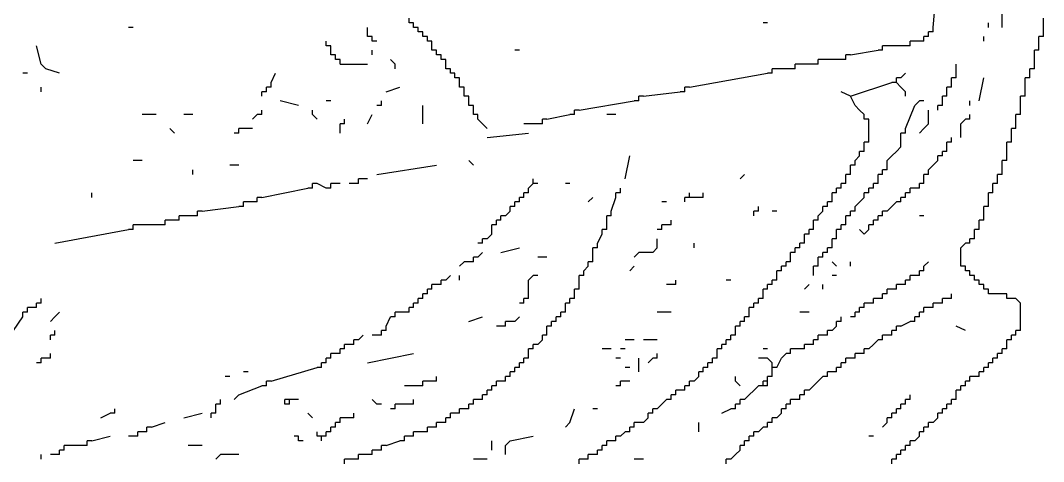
# Model space of a CAD drawing. Extents: x 0.03 to 8.61, y 0.04 to 5.34.
# Drawn here: x 7.011 to 8.568, y 1.635 to 2.306 of the extents above; entities that cross this region are included whole.
import ezdxf

# ---------------------------------------------------------------- set-up
doc = ezdxf.new("R2010")
doc.units = 0

msp = doc.modelspace()

# ---------------------------------------------------------------- linework, layer by layer
at = {"color": 7, "linetype": 'CONTINUOUS'}
for p, q in [((8.4, 2.296), (8.407, 2.373)), ((8.505, 2.296), (8.505, 2.324)), ((7.602, 2.303), (7.602, 2.31)), ((8.568, 2.303), (8.568, 2.31)), ((7.182, 2.296), (7.175, 2.296)), ((7.539, 2.289), (7.539, 2.296)), ((7.609, 2.296), (7.609, 2.303)), ((7.616, 2.296), (7.609, 2.296)), ((7.616, 2.289), (7.616, 2.296)), ((8.148, 2.303), (8.141, 2.303)), ((8.4, 2.289), (8.4, 2.296)), ((8.568, 2.289), (8.568, 2.303)), ((7.476, 2.268), (7.476, 2.275)), ((7.539, 2.282), (7.539, 2.289)), ((7.546, 2.282), (7.539, 2.282)), ((7.546, 2.275), (7.546, 2.282)), ((7.553, 2.275), (7.546, 2.275)), ((7.623, 2.289), (7.616, 2.289)), ((7.63, 2.282), (7.623, 2.282)), ((7.63, 2.275), (7.63, 2.282)), ((7.637, 2.275), (7.63, 2.275)), ((7.637, 2.268), (7.637, 2.275)), ((8.372, 2.275), (8.365, 2.275)), ((8.365, 2.268), (8.365, 2.275)), ((8.379, 2.275), (8.372, 2.275)), ((8.386, 2.275), (8.379, 2.275)), ((8.393, 2.282), (8.386, 2.282)), ((8.386, 2.275), (8.386, 2.282)), ((8.4, 2.289), (8.393, 2.289)), ((8.393, 2.282), (8.393, 2.289)), ((8.568, 2.282), (8.561, 2.282)), ((8.561, 2.275), (8.561, 2.282)), ((8.561, 2.268), (8.561, 2.275)), ((8.568, 2.282), (8.568, 2.289)), ((7.042, 2.24), (7.035, 2.268)), ((7.483, 2.268), (7.476, 2.268)), ((7.483, 2.261), (7.483, 2.268)), ((7.483, 2.254), (7.483, 2.261)), ((7.546, 2.254), (7.546, 2.261)), ((7.644, 2.261), (7.637, 2.261)), ((7.644, 2.254), (7.644, 2.261)), ((7.77, 2.261), (7.763, 2.261)), ((8.274, 2.254), (8.316, 2.261)), ((8.323, 2.261), (8.316, 2.261)), ((8.33, 2.268), (8.323, 2.268)), ((8.323, 2.261), (8.323, 2.268)), ((8.358, 2.268), (8.33, 2.268)), ((8.365, 2.268), (8.358, 2.268)), ((8.561, 2.261), (8.554, 2.261)), ((8.554, 2.254), (8.554, 2.261)), ((8.561, 2.261), (8.561, 2.268)), ((7.49, 2.254), (7.483, 2.254)), ((7.49, 2.247), (7.49, 2.254)), ((7.497, 2.247), (7.49, 2.247)), ((7.497, 2.24), (7.497, 2.247)), ((7.581, 2.24), (7.574, 2.247)), ((7.651, 2.247), (7.651, 2.254)), ((7.658, 2.247), (7.651, 2.247)), ((8.232, 2.247), (8.225, 2.247)), ((8.225, 2.24), (8.225, 2.247)), ((8.26, 2.247), (8.232, 2.247)), ((8.267, 2.247), (8.26, 2.247)), ((8.274, 2.254), (8.267, 2.254)), ((8.267, 2.247), (8.267, 2.254)), ((8.554, 2.24), (8.554, 2.254)), ((7.049, 2.233), (7.042, 2.24)), ((7.07, 2.226), (7.049, 2.233)), ((7.497, 2.24), (7.539, 2.24)), ((7.581, 2.233), (7.581, 2.24)), ((7.665, 2.233), (7.658, 2.233)), ((7.665, 2.226), (7.665, 2.233)), ((8.162, 2.233), (8.155, 2.233)), ((8.155, 2.226), (8.155, 2.233)), ((8.183, 2.233), (8.162, 2.233)), ((8.19, 2.233), (8.183, 2.233)), ((8.197, 2.24), (8.19, 2.24)), ((8.19, 2.233), (8.19, 2.24)), ((8.218, 2.24), (8.197, 2.24)), ((8.225, 2.24), (8.218, 2.24)), ((8.435, 2.226), (8.435, 2.24)), ((8.554, 2.233), (8.547, 2.233)), ((8.547, 2.226), (8.547, 2.233)), ((8.554, 2.233), (8.554, 2.24)), ((7.021, 2.226), (7.014, 2.226)), ((7.392, 2.212), (7.399, 2.226)), ((7.392, 2.205), (7.392, 2.212)), ((7.672, 2.226), (7.665, 2.226)), ((7.679, 2.219), (7.672, 2.219)), ((7.679, 2.212), (7.679, 2.219)), ((7.679, 2.205), (7.679, 2.212)), ((8.029, 2.205), (8.148, 2.226)), ((8.155, 2.226), (8.148, 2.226)), ((8.274, 2.191), (8.337, 2.212)), ((8.344, 2.212), (8.337, 2.212)), ((8.351, 2.219), (8.344, 2.219)), ((8.344, 2.212), (8.344, 2.219)), ((8.351, 2.205), (8.344, 2.212)), ((8.351, 2.219), (8.358, 2.226)), ((8.435, 2.219), (8.428, 2.219)), ((8.428, 2.212), (8.428, 2.219)), ((8.428, 2.205), (8.428, 2.212)), ((8.435, 2.219), (8.435, 2.226)), ((8.47, 2.184), (8.477, 2.219)), ((8.547, 2.219), (8.54, 2.219)), ((8.54, 2.212), (8.54, 2.219)), ((8.54, 2.198), (8.54, 2.212)), ((8.547, 2.219), (8.547, 2.226)), ((7.042, 2.198), (7.042, 2.205)), ((7.385, 2.198), (7.378, 2.198)), ((7.392, 2.205), (7.385, 2.205)), ((7.385, 2.198), (7.385, 2.205)), ((7.567, 2.198), (7.588, 2.205)), ((7.686, 2.205), (7.679, 2.205)), ((7.686, 2.198), (7.686, 2.205)), ((7.686, 2.191), (7.686, 2.198)), ((7.959, 2.191), (8.015, 2.198)), ((8.022, 2.198), (8.015, 2.198)), ((8.029, 2.205), (8.022, 2.205)), ((8.022, 2.198), (8.022, 2.205)), ((8.274, 2.191), (8.26, 2.198)), ((8.428, 2.205), (8.421, 2.205)), ((8.421, 2.198), (8.421, 2.205)), ((8.421, 2.191), (8.421, 2.198)), ((8.54, 2.191), (8.54, 2.198)), ((7.483, 2.184), (7.476, 2.184)), ((7.56, 2.177), (7.56, 2.184)), ((7.693, 2.191), (7.686, 2.191)), ((7.693, 2.184), (7.693, 2.191)), ((7.693, 2.177), (7.693, 2.184)), ((7.861, 2.17), (7.945, 2.184)), ((7.952, 2.184), (7.945, 2.184)), ((7.959, 2.191), (7.952, 2.191)), ((7.952, 2.184), (7.952, 2.191)), ((8.281, 2.177), (8.274, 2.191)), ((8.421, 2.191), (8.414, 2.191)), ((8.414, 2.184), (8.414, 2.191)), ((8.414, 2.177), (8.414, 2.184)), ((8.456, 2.177), (8.456, 2.184)), ((8.54, 2.191), (8.533, 2.191)), ((8.533, 2.184), (8.533, 2.191)), ((8.533, 2.17), (8.533, 2.184)), ((7.378, 2.163), (7.378, 2.17)), ((7.56, 2.177), (7.553, 2.177)), ((7.623, 2.149), (7.623, 2.177)), ((7.7, 2.177), (7.693, 2.177)), ((7.7, 2.17), (7.7, 2.177)), ((7.7, 2.163), (7.7, 2.17)), ((7.861, 2.17), (7.854, 2.17)), ((7.854, 2.163), (7.854, 2.17)), ((8.288, 2.17), (8.281, 2.177)), ((8.295, 2.163), (8.288, 2.17)), ((8.393, 2.149), (8.393, 2.17)), ((8.414, 2.177), (8.407, 2.177)), ((8.407, 2.17), (8.407, 2.177)), ((8.533, 2.163), (8.533, 2.17)), ((7.217, 2.163), (7.196, 2.163)), ((7.273, 2.163), (7.259, 2.163)), ((7.364, 2.156), (7.371, 2.163)), ((7.378, 2.163), (7.371, 2.163)), ((7.504, 2.149), (7.504, 2.156)), ((7.707, 2.163), (7.7, 2.163)), ((7.707, 2.156), (7.707, 2.163)), ((7.714, 2.149), (7.707, 2.156)), ((7.812, 2.156), (7.805, 2.156)), ((7.805, 2.149), (7.805, 2.156)), ((7.812, 2.156), (7.847, 2.163)), ((7.854, 2.163), (7.847, 2.163)), ((8.295, 2.156), (8.295, 2.163)), ((8.302, 2.156), (8.295, 2.156)), ((8.442, 2.149), (8.449, 2.156)), ((8.456, 2.156), (8.449, 2.156)), ((8.456, 2.156), (8.456, 2.163)), ((8.533, 2.163), (8.526, 2.163)), ((8.526, 2.156), (8.526, 2.163)), ((8.526, 2.149), (8.526, 2.156)), ((7.343, 2.135), (7.336, 2.135)), ((7.35, 2.142), (7.343, 2.142)), ((7.343, 2.135), (7.343, 2.142)), ((7.504, 2.149), (7.497, 2.149)), ((7.497, 2.142), (7.497, 2.149)), ((7.497, 2.135), (7.497, 2.142)), ((7.798, 2.149), (7.777, 2.149)), ((7.805, 2.149), (7.798, 2.149)), ((8.302, 2.128), (8.302, 2.149)), ((8.379, 2.135), (8.386, 2.142)), ((8.386, 2.142), (8.393, 2.149)), ((8.442, 2.128), (8.442, 2.149)), ((8.526, 2.142), (8.526, 2.149)), ((8.302, 2.121), (8.295, 2.121)), ((8.295, 2.114), (8.295, 2.121)), ((8.428, 2.121), (8.421, 2.121)), ((8.421, 2.114), (8.421, 2.121)), ((8.428, 2.121), (8.428, 2.128)), ((8.295, 2.107), (8.288, 2.107)), ((8.288, 2.1), (8.288, 2.107)), ((8.295, 2.107), (8.295, 2.114)), ((8.421, 2.107), (8.414, 2.107)), ((8.414, 2.1), (8.414, 2.107)), ((8.421, 2.107), (8.421, 2.114)), ((7.7, 2.086), (7.693, 2.093)), ((7.931, 2.065), (7.938, 2.1)), ((8.281, 2.093), (8.288, 2.1)), ((8.4, 2.086), (8.407, 2.093)), ((8.414, 2.1), (8.407, 2.1)), ((8.407, 2.093), (8.407, 2.1)), ((7.553, 2.072), (7.644, 2.086)), ((8.106, 2.065), (8.113, 2.072)), ((8.274, 2.072), (8.267, 2.072)), ((8.267, 2.065), (8.267, 2.072)), ((8.274, 2.072), (8.274, 2.079)), ((8.33, 2.079), (8.33, 2.086)), ((8.393, 2.072), (8.386, 2.072)), ((8.386, 2.065), (8.386, 2.072)), ((8.393, 2.079), (8.4, 2.086)), ((8.393, 2.072), (8.393, 2.079)), ((7.476, 2.051), (7.462, 2.058)), ((7.49, 2.058), (7.483, 2.058)), ((7.483, 2.051), (7.483, 2.058)), ((7.497, 2.058), (7.49, 2.058)), ((7.518, 2.058), (7.511, 2.058)), ((7.525, 2.058), (7.518, 2.058)), ((7.532, 2.065), (7.525, 2.065)), ((7.525, 2.058), (7.525, 2.065)), ((7.539, 2.065), (7.532, 2.065)), ((7.784, 2.051), (7.791, 2.058)), ((7.791, 2.058), (7.791, 2.065)), ((7.798, 2.058), (7.791, 2.058)), ((8.267, 2.058), (8.26, 2.058)), ((8.26, 2.051), (8.26, 2.058)), ((8.267, 2.058), (8.267, 2.065)), ((8.316, 2.058), (8.309, 2.058)), ((8.309, 2.051), (8.309, 2.058)), ((8.316, 2.058), (8.316, 2.065)), ((8.386, 2.058), (8.379, 2.058)), ((8.379, 2.051), (8.379, 2.058)), ((8.386, 2.058), (8.386, 2.065)), ((7.378, 2.037), (7.448, 2.051)), ((7.483, 2.051), (7.476, 2.051)), ((7.784, 2.044), (7.777, 2.044)), ((7.777, 2.037), (7.777, 2.044)), ((7.784, 2.044), (7.784, 2.051)), ((8.029, 2.037), (8.029, 2.044)), ((8.05, 2.037), (8.05, 2.044)), ((8.253, 2.044), (8.246, 2.044)), ((8.246, 2.037), (8.246, 2.044)), ((8.26, 2.051), (8.253, 2.051)), ((8.253, 2.044), (8.253, 2.051)), ((8.365, 2.044), (8.358, 2.044)), ((8.358, 2.037), (8.358, 2.044)), ((8.372, 2.051), (8.365, 2.051)), ((8.365, 2.044), (8.365, 2.051)), ((8.379, 2.051), (8.372, 2.051)), ((7.357, 2.03), (7.35, 2.03)), ((7.35, 2.023), (7.35, 2.03)), ((7.364, 2.03), (7.357, 2.03)), ((7.371, 2.03), (7.364, 2.03)), ((7.378, 2.037), (7.371, 2.037)), ((7.371, 2.03), (7.371, 2.037)), ((7.77, 2.03), (7.763, 2.03)), ((7.763, 2.023), (7.763, 2.03)), ((7.777, 2.037), (7.77, 2.037)), ((7.77, 2.03), (7.77, 2.037)), ((7.875, 2.03), (7.882, 2.037)), ((7.994, 2.03), (7.987, 2.03)), ((8.029, 2.037), (8.022, 2.037)), ((8.022, 2.03), (8.022, 2.037)), ((8.036, 2.037), (8.029, 2.037)), ((8.043, 2.037), (8.036, 2.037)), ((8.05, 2.037), (8.043, 2.037)), ((8.246, 2.03), (8.239, 2.03)), ((8.239, 2.023), (8.239, 2.03)), ((8.246, 2.03), (8.246, 2.037)), ((8.337, 2.023), (8.344, 2.03)), ((8.351, 2.03), (8.344, 2.03)), ((8.358, 2.037), (8.351, 2.037)), ((8.351, 2.03), (8.351, 2.037)), ((7.287, 2.016), (7.28, 2.016)), ((7.28, 2.009), (7.28, 2.016)), ((7.287, 2.016), (7.343, 2.023)), ((7.35, 2.023), (7.343, 2.023)), ((7.749, 2.009), (7.756, 2.016)), ((7.763, 2.023), (7.756, 2.023)), ((7.756, 2.016), (7.756, 2.023)), ((8.134, 2.016), (8.127, 2.016)), ((8.127, 2.009), (8.127, 2.016)), ((8.134, 2.016), (8.134, 2.023)), ((8.162, 2.016), (8.155, 2.016)), ((8.225, 2.009), (8.232, 2.016)), ((8.239, 2.023), (8.232, 2.023)), ((8.232, 2.016), (8.232, 2.023)), ((8.33, 2.016), (8.323, 2.016)), ((8.323, 2.009), (8.323, 2.016)), ((8.33, 2.016), (8.337, 2.023)), ((7.189, 1.995), (7.182, 1.995)), ((7.182, 1.988), (7.182, 1.995)), ((7.224, 1.995), (7.189, 1.995)), ((7.231, 1.995), (7.224, 1.995)), ((7.238, 2.002), (7.231, 2.002)), ((7.231, 1.995), (7.231, 2.002)), ((7.245, 2.002), (7.238, 2.002)), ((7.252, 2.002), (7.245, 2.002)), ((7.259, 2.009), (7.252, 2.009)), ((7.252, 2.002), (7.252, 2.009)), ((7.28, 2.009), (7.273, 2.009)), ((7.735, 1.995), (7.728, 1.995)), ((7.728, 1.988), (7.728, 1.995)), ((7.742, 2.002), (7.735, 2.002)), ((7.735, 1.995), (7.735, 2.002)), ((7.749, 2.009), (7.742, 2.009)), ((7.742, 2.002), (7.742, 2.009)), ((7.994, 1.995), (7.987, 1.995)), ((7.987, 1.988), (7.987, 1.995)), ((8.001, 1.995), (7.994, 1.995)), ((8.001, 1.995), (8.001, 2.002)), ((8.225, 2.002), (8.218, 2.002)), ((8.218, 1.995), (8.218, 2.002)), ((8.218, 1.988), (8.218, 1.995)), ((8.225, 2.002), (8.225, 2.009)), ((8.267, 1.995), (8.26, 1.995)), ((8.267, 1.995), (8.267, 2.002)), ((8.309, 1.995), (8.302, 1.995)), ((8.302, 1.988), (8.302, 1.995)), ((8.309, 1.995), (8.309, 2.002)), ((8.323, 2.009), (8.316, 2.009)), ((8.316, 2.002), (8.316, 2.009)), ((8.386, 2.009), (8.379, 2.009)), ((7.063, 1.967), (7.175, 1.988)), ((7.182, 1.988), (7.175, 1.988)), ((7.721, 1.974), (7.728, 1.981)), ((7.728, 1.981), (7.728, 1.988)), ((7.987, 1.988), (7.98, 1.988)), ((8.218, 1.988), (8.211, 1.988)), ((8.211, 1.981), (8.211, 1.988)), ((8.295, 1.981), (8.288, 1.988)), ((8.295, 1.981), (8.302, 1.988)), ((7.714, 1.967), (7.707, 1.967)), ((7.721, 1.974), (7.714, 1.974)), ((7.714, 1.967), (7.714, 1.974)), ((7.98, 1.96), (7.98, 1.974)), ((8.036, 1.96), (8.036, 1.967)), ((8.246, 1.96), (8.246, 1.967)), ((7.707, 1.946), (7.714, 1.953)), ((7.945, 1.946), (7.952, 1.953)), ((7.973, 1.953), (7.952, 1.953)), ((7.973, 1.953), (7.98, 1.96)), ((8.246, 1.96), (8.239, 1.96)), ((8.239, 1.953), (8.239, 1.96)), ((7.679, 1.932), (7.686, 1.939)), ((7.693, 1.939), (7.686, 1.939)), ((7.707, 1.946), (7.7, 1.946)), ((7.7, 1.939), (7.7, 1.946)), ((7.938, 1.925), (7.945, 1.932)), ((8.225, 1.932), (8.225, 1.939)), ((8.253, 1.932), (8.246, 1.939)), ((8.274, 1.932), (8.274, 1.939)), ((8.386, 1.932), (8.393, 1.939)), ((8.386, 1.925), (8.386, 1.932)), ((8.449, 1.932), (8.442, 1.932)), ((8.449, 1.925), (8.449, 1.932)), ((7.658, 1.911), (7.665, 1.918)), ((7.784, 1.911), (7.791, 1.918)), ((7.798, 1.918), (7.791, 1.918)), ((8.162, 1.911), (8.162, 1.918)), ((8.218, 1.918), (8.218, 1.925)), ((8.253, 1.918), (8.246, 1.918)), ((8.372, 1.918), (8.365, 1.918)), ((8.365, 1.911), (8.365, 1.918)), ((8.379, 1.918), (8.372, 1.918)), ((8.386, 1.925), (8.379, 1.925)), ((8.379, 1.918), (8.379, 1.925)), ((8.456, 1.925), (8.449, 1.925)), ((8.456, 1.918), (8.456, 1.925)), ((8.463, 1.918), (8.456, 1.918)), ((8.463, 1.911), (8.463, 1.918)), ((7.644, 1.904), (7.637, 1.904)), ((7.637, 1.897), (7.637, 1.904)), ((7.651, 1.904), (7.644, 1.904)), ((7.658, 1.911), (7.651, 1.911)), ((7.651, 1.904), (7.651, 1.911)), ((7.861, 1.897), (7.861, 1.904)), ((8.001, 1.904), (7.994, 1.904)), ((8.008, 1.904), (8.001, 1.904)), ((8.008, 1.904), (8.008, 1.911)), ((8.092, 1.911), (8.085, 1.911)), ((8.155, 1.904), (8.148, 1.904)), ((8.148, 1.897), (8.148, 1.904)), ((8.204, 1.897), (8.211, 1.904)), ((8.232, 1.897), (8.232, 1.904)), ((8.351, 1.904), (8.344, 1.904)), ((8.344, 1.897), (8.344, 1.904)), ((8.358, 1.904), (8.351, 1.904)), ((8.365, 1.911), (8.358, 1.911)), ((8.358, 1.904), (8.358, 1.911)), ((8.47, 1.911), (8.463, 1.911)), ((8.47, 1.904), (8.47, 1.911)), ((8.477, 1.904), (8.47, 1.904)), ((8.477, 1.897), (8.477, 1.904)), ((7.63, 1.89), (7.623, 1.89)), ((7.623, 1.883), (7.623, 1.89)), ((7.637, 1.897), (7.63, 1.897)), ((7.63, 1.89), (7.63, 1.897)), ((7.854, 1.883), (7.854, 1.89)), ((8.141, 1.883), (8.141, 1.89)), ((8.33, 1.89), (8.323, 1.89)), ((8.323, 1.883), (8.323, 1.89)), ((8.337, 1.897), (8.33, 1.897)), ((8.33, 1.89), (8.33, 1.897)), ((8.344, 1.897), (8.337, 1.897)), ((8.484, 1.897), (8.477, 1.897)), ((8.484, 1.89), (8.484, 1.897)), ((8.491, 1.89), (8.484, 1.89)), ((8.505, 1.89), (8.491, 1.89)), ((8.512, 1.89), (8.505, 1.89)), ((8.512, 1.883), (8.512, 1.89)), ((7.028, 1.869), (7.021, 1.869)), ((7.021, 1.862), (7.021, 1.869)), ((7.035, 1.869), (7.028, 1.869)), ((7.042, 1.876), (7.035, 1.876)), ((7.035, 1.869), (7.035, 1.876)), ((7.042, 1.876), (7.042, 1.883)), ((7.609, 1.869), (7.602, 1.869)), ((7.602, 1.862), (7.602, 1.869)), ((7.616, 1.876), (7.609, 1.876)), ((7.609, 1.869), (7.609, 1.876)), ((7.623, 1.883), (7.616, 1.883)), ((7.616, 1.876), (7.616, 1.883)), ((7.777, 1.876), (7.77, 1.876)), ((7.777, 1.876), (7.777, 1.883)), ((7.84, 1.862), (7.84, 1.869)), ((8.127, 1.869), (8.12, 1.869)), ((8.12, 1.862), (8.12, 1.869)), ((8.134, 1.876), (8.127, 1.876)), ((8.127, 1.869), (8.127, 1.876)), ((8.141, 1.883), (8.134, 1.883)), ((8.295, 1.869), (8.288, 1.869)), ((8.288, 1.862), (8.288, 1.869)), ((8.302, 1.876), (8.295, 1.876)), ((8.295, 1.869), (8.295, 1.876)), ((8.316, 1.883), (8.309, 1.883)), ((8.309, 1.876), (8.309, 1.883)), ((8.323, 1.883), (8.316, 1.883)), ((8.519, 1.883), (8.512, 1.883)), ((8.526, 1.883), (8.519, 1.883)), ((8.533, 1.876), (8.526, 1.883)), ((7, 1.834), (7.014, 1.855)), ((7.021, 1.862), (7.014, 1.862)), ((7.014, 1.855), (7.014, 1.862)), ((7.056, 1.848), (7.063, 1.855)), ((7.567, 1.841), (7.574, 1.855)), ((7.581, 1.855), (7.574, 1.855)), ((7.588, 1.862), (7.581, 1.862)), ((7.581, 1.855), (7.581, 1.862)), ((7.595, 1.862), (7.588, 1.862)), ((7.602, 1.862), (7.595, 1.862)), ((7.763, 1.848), (7.77, 1.855)), ((8.001, 1.862), (7.98, 1.862)), ((8.12, 1.855), (8.113, 1.855)), ((8.113, 1.848), (8.113, 1.855)), ((8.12, 1.855), (8.12, 1.862)), ((8.211, 1.862), (8.197, 1.862)), ((7.567, 1.834), (7.567, 1.841)), ((7.742, 1.841), (7.735, 1.841)), ((7.749, 1.841), (7.742, 1.841)), ((7.756, 1.848), (7.749, 1.848)), ((7.749, 1.841), (7.749, 1.848)), ((7.763, 1.848), (7.756, 1.848)), ((8.106, 1.841), (8.099, 1.841)), ((8.099, 1.834), (8.099, 1.841)), ((8.113, 1.848), (8.106, 1.848)), ((8.106, 1.841), (8.106, 1.848)), ((8.449, 1.834), (8.435, 1.841)), ((7.525, 1.82), (7.532, 1.827)), ((7.553, 1.827), (7.546, 1.827)), ((7.56, 1.827), (7.553, 1.827)), ((7.567, 1.834), (7.56, 1.834)), ((7.56, 1.827), (7.56, 1.834)), ((7.812, 1.827), (7.805, 1.827)), ((7.812, 1.827), (7.812, 1.834)), ((8.099, 1.827), (8.092, 1.827)), ((8.099, 1.827), (8.099, 1.834)), ((7.511, 1.813), (7.504, 1.813)), ((7.504, 1.806), (7.504, 1.813)), ((7.518, 1.813), (7.511, 1.813)), ((7.525, 1.82), (7.518, 1.82)), ((7.518, 1.813), (7.518, 1.82)), ((7.945, 1.82), (7.931, 1.82)), ((7.98, 1.82), (7.959, 1.82)), ((8.085, 1.813), (8.078, 1.813)), ((8.078, 1.806), (8.078, 1.813)), ((7.049, 1.792), (7.042, 1.792)), ((7.042, 1.785), (7.042, 1.792)), ((7.056, 1.792), (7.049, 1.792)), ((7.056, 1.792), (7.056, 1.799)), ((7.483, 1.792), (7.476, 1.792)), ((7.476, 1.785), (7.476, 1.792)), ((7.49, 1.799), (7.483, 1.799)), ((7.483, 1.792), (7.483, 1.799)), ((7.497, 1.799), (7.49, 1.799)), ((7.504, 1.806), (7.497, 1.806)), ((7.497, 1.799), (7.497, 1.806)), ((7.784, 1.792), (7.777, 1.792)), ((7.777, 1.785), (7.777, 1.792)), ((7.784, 1.792), (7.784, 1.799)), ((7.931, 1.806), (7.924, 1.806)), ((7.952, 1.771), (7.952, 1.792)), ((7.966, 1.785), (7.973, 1.792)), ((7.98, 1.792), (7.98, 1.799)), ((8.071, 1.792), (8.064, 1.792)), ((8.064, 1.785), (8.064, 1.792)), ((8.078, 1.806), (8.071, 1.806)), ((8.071, 1.799), (8.071, 1.806)), ((8.071, 1.792), (8.071, 1.799)), ((7.042, 1.785), (7.035, 1.785)), ((7.392, 1.757), (7.462, 1.778)), ((7.469, 1.778), (7.462, 1.778)), ((7.476, 1.785), (7.469, 1.785)), ((7.469, 1.778), (7.469, 1.785)), ((7.77, 1.778), (7.763, 1.778)), ((7.763, 1.771), (7.763, 1.778)), ((7.777, 1.785), (7.77, 1.785)), ((7.77, 1.778), (7.77, 1.785)), ((7.938, 1.778), (7.931, 1.778)), ((8.057, 1.778), (8.05, 1.778)), ((8.05, 1.771), (8.05, 1.778)), ((8.064, 1.785), (8.057, 1.785)), ((8.057, 1.778), (8.057, 1.785)), ((7.329, 1.764), (7.322, 1.764)), ((7.357, 1.771), (7.35, 1.771)), ((7.644, 1.757), (7.644, 1.764)), ((7.756, 1.764), (7.749, 1.764)), ((7.749, 1.757), (7.749, 1.764)), ((7.763, 1.771), (7.756, 1.771)), ((7.756, 1.764), (7.756, 1.771)), ((8.036, 1.757), (8.043, 1.764)), ((8.05, 1.771), (8.043, 1.771)), ((8.043, 1.764), (8.043, 1.771)), ((7.343, 1.736), (7.378, 1.75)), ((7.385, 1.75), (7.378, 1.75)), ((7.392, 1.757), (7.385, 1.757)), ((7.385, 1.75), (7.385, 1.757)), ((7.616, 1.75), (7.595, 1.75)), ((7.623, 1.75), (7.616, 1.75)), ((7.63, 1.757), (7.623, 1.757)), ((7.623, 1.75), (7.623, 1.757)), ((7.637, 1.757), (7.63, 1.757)), ((7.644, 1.757), (7.637, 1.757)), ((7.749, 1.757), (7.742, 1.757)), ((7.924, 1.75), (7.917, 1.75)), ((7.931, 1.757), (7.924, 1.757)), ((7.924, 1.75), (7.924, 1.757)), ((7.938, 1.757), (7.931, 1.757)), ((8.029, 1.75), (8.022, 1.75)), ((8.022, 1.743), (8.022, 1.75)), ((8.036, 1.757), (8.029, 1.757)), ((8.029, 1.75), (8.029, 1.757)), ((7.315, 1.722), (7.315, 1.729)), ((7.336, 1.729), (7.343, 1.736)), ((7.714, 1.729), (7.707, 1.729)), ((7.714, 1.729), (7.714, 1.736)), ((8.022, 1.743), (8.015, 1.743)), ((8.365, 1.729), (8.358, 1.729)), ((8.365, 1.729), (8.365, 1.736)), ((7.154, 1.708), (7.154, 1.715)), ((7.315, 1.722), (7.308, 1.722)), ((7.308, 1.715), (7.308, 1.722)), ((7.308, 1.708), (7.308, 1.715)), ((7.581, 1.715), (7.574, 1.715)), ((7.588, 1.722), (7.581, 1.722)), ((7.581, 1.715), (7.581, 1.722)), ((7.693, 1.715), (7.686, 1.715)), ((7.7, 1.722), (7.693, 1.722)), ((7.693, 1.715), (7.693, 1.722)), ((7.847, 1.694), (7.854, 1.715)), ((7.889, 1.715), (7.882, 1.715)), ((7.98, 1.715), (7.987, 1.722)), ((7.133, 1.701), (7.147, 1.708)), ((7.154, 1.708), (7.147, 1.708)), ((7.259, 1.701), (7.287, 1.708)), ((7.308, 1.708), (7.301, 1.708)), ((7.301, 1.701), (7.301, 1.708)), ((7.959, 1.694), (7.966, 1.701)), ((7.966, 1.701), (7.966, 1.708)), ((8.4, 1.694), (8.407, 1.701)), ((7.21, 1.687), (7.203, 1.687)), ((7.203, 1.68), (7.203, 1.687)), ((7.21, 1.687), (7.231, 1.694)), ((7.84, 1.687), (7.847, 1.694)), ((7.959, 1.694), (7.952, 1.694)), ((8.393, 1.687), (8.386, 1.687)), ((8.386, 1.68), (8.386, 1.687)), ((8.393, 1.687), (8.393, 1.694)), ((7.119, 1.666), (7.147, 1.673)), ((7.182, 1.673), (7.175, 1.673)), ((7.189, 1.673), (7.182, 1.673)), ((7.196, 1.68), (7.189, 1.68)), ((7.189, 1.673), (7.189, 1.68)), ((7.203, 1.68), (7.196, 1.68)), ((7.476, 1.673), (7.469, 1.673)), ((7.469, 1.666), (7.469, 1.673)), ((7.756, 1.666), (7.791, 1.673)), ((8.372, 1.666), (8.379, 1.673)), ((8.386, 1.68), (8.379, 1.68)), ((8.379, 1.673), (8.379, 1.68)), ((7.077, 1.652), (7.07, 1.652)), ((7.07, 1.645), (7.07, 1.652)), ((7.084, 1.659), (7.077, 1.659)), ((7.077, 1.652), (7.077, 1.659)), ((7.105, 1.659), (7.084, 1.659)), ((7.112, 1.659), (7.105, 1.659)), ((7.119, 1.666), (7.112, 1.666)), ((7.112, 1.659), (7.112, 1.666)), ((7.287, 1.659), (7.266, 1.659)), ((7.595, 1.666), (7.588, 1.666)), ((7.728, 1.652), (7.728, 1.666)), ((7.749, 1.659), (7.756, 1.666)), ((7.749, 1.645), (7.749, 1.659)), ((7.91, 1.666), (7.903, 1.666)), ((8.365, 1.659), (8.358, 1.659)), ((8.358, 1.652), (8.358, 1.659)), ((8.372, 1.666), (8.365, 1.666)), ((8.365, 1.659), (8.365, 1.666)), ((7.042, 1.638), (7.042, 1.645)), ((7.063, 1.645), (7.056, 1.645)), ((7.07, 1.645), (7.063, 1.645)), ((7.308, 1.638), (7.315, 1.645)), ((7.343, 1.645), (7.315, 1.645)), ((7.532, 1.645), (7.525, 1.645)), ((7.959, 1.638), (7.945, 1.638))]:
    msp.add_line(p, q, dxfattribs=at)
at = {"color": 1, "linetype": 'CONTINUOUS'}
for p, q in [((7.609, 2.303), (7.602, 2.303)), ((7.637, 2.261), (7.637, 2.268)), ((7.651, 2.254), (7.644, 2.254)), ((7.658, 2.233), (7.658, 2.24)), ((7.378, 2.191), (7.378, 2.198)), ((7.539, 2.149), (7.546, 2.163)), ((7.273, 2.072), (7.273, 2.079)), ((7.343, 2.086), (7.329, 2.086))]:
    msp.add_line(p, q, dxfattribs=at)
at = {"color": 5, "linetype": 'CONTINUOUS'}
for p, q in [((8.484, 2.296), (8.484, 2.303)), ((7.623, 2.282), (7.623, 2.289)), ((8.477, 2.275), (8.477, 2.282)), ((7.658, 2.24), (7.658, 2.247)), ((7.672, 2.219), (7.672, 2.226)), ((7.721, 2.142), (7.714, 2.149)), ((8.281, 2.086), (8.281, 2.093)), ((8.281, 2.086), (8.274, 2.086)), ((8.274, 2.079), (8.274, 2.086)), ((7.462, 2.058), (7.455, 2.058)), ((7.455, 2.051), (7.455, 2.058)), ((7.455, 2.051), (7.448, 2.051)), ((7.273, 2.009), (7.259, 2.009)), ((8.211, 1.981), (8.204, 1.981)), ((8.204, 1.974), (8.204, 1.981)), ((8.204, 1.967), (8.197, 1.967)), ((8.197, 1.96), (8.197, 1.967)), ((8.204, 1.967), (8.204, 1.974)), ((8.19, 1.953), (8.183, 1.953)), ((8.183, 1.946), (8.183, 1.953)), ((8.197, 1.96), (8.19, 1.96)), ((8.19, 1.953), (8.19, 1.96)), ((8.176, 1.932), (8.169, 1.932)), ((8.169, 1.925), (8.169, 1.932)), ((8.183, 1.939), (8.176, 1.939)), ((8.176, 1.932), (8.176, 1.939)), ((8.183, 1.939), (8.183, 1.946)), ((8.169, 1.925), (8.162, 1.925)), ((8.162, 1.918), (8.162, 1.925)), ((8.162, 1.911), (8.155, 1.911)), ((8.155, 1.904), (8.155, 1.911)), ((8.148, 1.897), (8.141, 1.897)), ((8.141, 1.89), (8.141, 1.897)), ((8.134, 1.876), (8.134, 1.883)), ((7.91, 1.806), (7.896, 1.806)), ((7.924, 1.792), (7.917, 1.792)), ((7.98, 1.792), (7.973, 1.792)), ((7.721, 1.638), (7.7, 1.638))]:
    msp.add_line(p, q, dxfattribs=at)
at = {"color": 12, "linetype": 'CONTINUOUS'}
for p, q in [((8.358, 2.198), (8.351, 2.205)), ((8.358, 2.191), (8.358, 2.198)), ((7.434, 2.177), (7.406, 2.184)), ((8.372, 2.177), (8.379, 2.184)), ((7.455, 2.163), (7.455, 2.17)), ((8.358, 2.142), (8.372, 2.177)), ((7.462, 2.156), (7.455, 2.163)), ((7.917, 2.163), (7.903, 2.163)), ((7.245, 2.135), (7.238, 2.142)), ((7.364, 2.142), (7.35, 2.142)), ((7.721, 2.128), (7.784, 2.135)), ((8.358, 2.135), (8.351, 2.135)), ((8.351, 2.128), (8.351, 2.135)), ((8.358, 2.135), (8.358, 2.142)), ((8.526, 2.142), (8.519, 2.142)), ((8.519, 2.135), (8.519, 2.142)), ((8.519, 2.128), (8.519, 2.135)), ((8.519, 2.121), (8.512, 2.121)), ((8.512, 2.114), (8.512, 2.121)), ((8.519, 2.121), (8.519, 2.128)), ((8.512, 2.1), (8.512, 2.114)), ((7.196, 2.093), (7.182, 2.093)), ((8.33, 2.093), (8.337, 2.1)), ((8.33, 2.086), (8.33, 2.093)), ((8.512, 2.093), (8.505, 2.093)), ((8.505, 2.086), (8.505, 2.093)), ((8.512, 2.093), (8.512, 2.1)), ((8.323, 2.072), (8.316, 2.072)), ((8.316, 2.065), (8.316, 2.072)), ((8.33, 2.079), (8.323, 2.079)), ((8.323, 2.072), (8.323, 2.079)), ((8.505, 2.072), (8.498, 2.072)), ((8.498, 2.065), (8.498, 2.072)), ((8.505, 2.079), (8.505, 2.086)), ((8.505, 2.072), (8.505, 2.079)), ((8.498, 2.058), (8.491, 2.058)), ((8.491, 2.051), (8.491, 2.058)), ((8.498, 2.058), (8.498, 2.065)), ((7.119, 2.037), (7.119, 2.044)), ((8.302, 2.044), (8.295, 2.044)), ((8.295, 2.037), (8.295, 2.044)), ((8.309, 2.051), (8.302, 2.051)), ((8.302, 2.044), (8.302, 2.051)), ((8.491, 2.044), (8.484, 2.044)), ((8.484, 2.037), (8.484, 2.044)), ((8.491, 2.044), (8.491, 2.051)), ((8.281, 2.023), (8.295, 2.037)), ((8.484, 2.03), (8.484, 2.037)), ((8.484, 2.023), (8.484, 2.03)), ((8.281, 2.016), (8.274, 2.016)), ((8.274, 2.009), (8.274, 2.016)), ((8.281, 2.016), (8.281, 2.023)), ((8.484, 2.023), (8.477, 2.023)), ((8.477, 2.016), (8.477, 2.023)), ((8.477, 2.009), (8.477, 2.016)), ((8.26, 1.988), (8.26, 1.995)), ((8.274, 2.009), (8.267, 2.009)), ((8.267, 2.002), (8.267, 2.009)), ((8.477, 2.002), (8.47, 2.002)), ((8.47, 1.995), (8.47, 2.002)), ((8.47, 1.988), (8.47, 1.995)), ((8.477, 2.002), (8.477, 2.009)), ((8.26, 1.988), (8.253, 1.988)), ((8.253, 1.981), (8.253, 1.988)), ((8.253, 1.974), (8.253, 1.981)), ((8.47, 1.988), (8.463, 1.988)), ((8.463, 1.981), (8.463, 1.988)), ((8.463, 1.974), (8.463, 1.981)), ((8.253, 1.974), (8.246, 1.974)), ((8.246, 1.967), (8.246, 1.974)), ((8.442, 1.96), (8.449, 1.967)), ((8.456, 1.967), (8.449, 1.967)), ((8.463, 1.974), (8.456, 1.974)), ((8.456, 1.967), (8.456, 1.974)), ((8.239, 1.953), (8.232, 1.953)), ((8.232, 1.946), (8.232, 1.953)), ((8.442, 1.939), (8.442, 1.96)), ((8.225, 1.932), (8.218, 1.932)), ((8.218, 1.925), (8.218, 1.932)), ((8.232, 1.946), (8.225, 1.946)), ((8.225, 1.939), (8.225, 1.946)), ((8.442, 1.932), (8.442, 1.939)), ((8.428, 1.883), (8.428, 1.89)), ((8.309, 1.876), (8.302, 1.876)), ((8.393, 1.869), (8.386, 1.869)), ((8.386, 1.862), (8.386, 1.869)), ((8.4, 1.869), (8.393, 1.869)), ((8.407, 1.876), (8.4, 1.876)), ((8.4, 1.869), (8.4, 1.876)), ((8.414, 1.876), (8.407, 1.876)), ((8.421, 1.883), (8.414, 1.883)), ((8.414, 1.876), (8.414, 1.883)), ((8.428, 1.883), (8.421, 1.883)), ((8.533, 1.841), (8.533, 1.876)), ((8.26, 1.848), (8.26, 1.855)), ((8.281, 1.855), (8.274, 1.855)), ((8.288, 1.862), (8.281, 1.862)), ((8.281, 1.855), (8.281, 1.862)), ((8.379, 1.855), (8.372, 1.855)), ((8.372, 1.848), (8.372, 1.855)), ((8.386, 1.862), (8.379, 1.862)), ((8.379, 1.855), (8.379, 1.862)), ((8.246, 1.834), (8.253, 1.841)), ((8.26, 1.848), (8.253, 1.848)), ((8.253, 1.841), (8.253, 1.848)), ((8.351, 1.841), (8.344, 1.841)), ((8.344, 1.834), (8.344, 1.841)), ((8.351, 1.841), (8.365, 1.848)), ((8.372, 1.848), (8.365, 1.848)), ((8.533, 1.834), (8.533, 1.841)), ((8.232, 1.827), (8.225, 1.827)), ((8.225, 1.82), (8.225, 1.827)), ((8.239, 1.827), (8.232, 1.827)), ((8.246, 1.834), (8.239, 1.834)), ((8.239, 1.827), (8.239, 1.834)), ((8.33, 1.827), (8.323, 1.827)), ((8.323, 1.82), (8.323, 1.827)), ((8.337, 1.827), (8.33, 1.827)), ((8.344, 1.834), (8.337, 1.834)), ((8.337, 1.827), (8.337, 1.834)), ((8.526, 1.827), (8.519, 1.827)), ((8.519, 1.82), (8.519, 1.827)), ((8.533, 1.834), (8.526, 1.834)), ((8.526, 1.827), (8.526, 1.834)), ((8.211, 1.813), (8.204, 1.813)), ((8.204, 1.806), (8.204, 1.813)), ((8.218, 1.813), (8.211, 1.813)), ((8.225, 1.82), (8.218, 1.82)), ((8.218, 1.813), (8.218, 1.82)), ((8.302, 1.806), (8.309, 1.813)), ((8.309, 1.813), (8.316, 1.82)), ((8.323, 1.82), (8.316, 1.82)), ((8.519, 1.82), (8.512, 1.82)), ((8.512, 1.813), (8.512, 1.82)), ((8.512, 1.806), (8.512, 1.813)), ((8.148, 1.792), (8.134, 1.792)), ((8.148, 1.806), (8.141, 1.806)), ((8.155, 1.785), (8.148, 1.792)), ((8.162, 1.778), (8.169, 1.792)), ((8.169, 1.792), (8.176, 1.799)), ((8.183, 1.799), (8.176, 1.799)), ((8.19, 1.806), (8.183, 1.806)), ((8.183, 1.799), (8.183, 1.806)), ((8.197, 1.806), (8.19, 1.806)), ((8.204, 1.806), (8.197, 1.806)), ((8.274, 1.792), (8.267, 1.792)), ((8.267, 1.785), (8.267, 1.792)), ((8.281, 1.792), (8.274, 1.792)), ((8.288, 1.799), (8.281, 1.799)), ((8.281, 1.792), (8.281, 1.799)), ((8.295, 1.799), (8.288, 1.799)), ((8.302, 1.806), (8.295, 1.806)), ((8.295, 1.799), (8.295, 1.806)), ((8.498, 1.792), (8.491, 1.792)), ((8.491, 1.785), (8.491, 1.792)), ((8.505, 1.799), (8.498, 1.799)), ((8.498, 1.792), (8.498, 1.799)), ((8.512, 1.806), (8.505, 1.806)), ((8.505, 1.799), (8.505, 1.806)), ((8.155, 1.778), (8.155, 1.785)), ((8.162, 1.778), (8.155, 1.778)), ((8.155, 1.771), (8.155, 1.778)), ((8.26, 1.778), (8.253, 1.778)), ((8.253, 1.771), (8.253, 1.778)), ((8.267, 1.785), (8.26, 1.785)), ((8.26, 1.778), (8.26, 1.785)), ((8.484, 1.778), (8.477, 1.778)), ((8.477, 1.771), (8.477, 1.778)), ((8.491, 1.785), (8.484, 1.785)), ((8.484, 1.778), (8.484, 1.785)), ((8.099, 1.757), (8.099, 1.764)), ((8.155, 1.764), (8.148, 1.764)), ((8.148, 1.757), (8.148, 1.764)), ((8.155, 1.764), (8.155, 1.771)), ((8.218, 1.75), (8.232, 1.764)), ((8.239, 1.764), (8.232, 1.764)), ((8.246, 1.771), (8.239, 1.771)), ((8.239, 1.764), (8.239, 1.771)), ((8.253, 1.771), (8.246, 1.771)), ((8.463, 1.764), (8.456, 1.764)), ((8.456, 1.757), (8.456, 1.764)), ((8.47, 1.764), (8.463, 1.764)), ((8.477, 1.771), (8.47, 1.771)), ((8.47, 1.764), (8.47, 1.771)), ((8.106, 1.75), (8.099, 1.757)), ((8.113, 1.729), (8.134, 1.75)), ((8.141, 1.75), (8.134, 1.75)), ((8.148, 1.757), (8.141, 1.757)), ((8.141, 1.75), (8.141, 1.757)), ((8.148, 1.75), (8.141, 1.75)), ((8.148, 1.75), (8.148, 1.757)), ((8.211, 1.743), (8.218, 1.75)), ((8.449, 1.75), (8.442, 1.75)), ((8.442, 1.743), (8.442, 1.75)), ((8.456, 1.757), (8.449, 1.757)), ((8.449, 1.75), (8.449, 1.757)), ((8.113, 1.729), (8.106, 1.729)), ((8.106, 1.722), (8.106, 1.729)), ((8.19, 1.729), (8.183, 1.729)), ((8.183, 1.722), (8.183, 1.729)), ((8.197, 1.729), (8.19, 1.729)), ((8.204, 1.736), (8.197, 1.736)), ((8.197, 1.729), (8.197, 1.736)), ((8.211, 1.743), (8.204, 1.743)), ((8.204, 1.736), (8.204, 1.743)), ((8.358, 1.722), (8.358, 1.729)), ((8.435, 1.729), (8.428, 1.729)), ((8.428, 1.722), (8.428, 1.729)), ((8.442, 1.743), (8.435, 1.743)), ((8.435, 1.736), (8.435, 1.743)), ((8.435, 1.729), (8.435, 1.736)), ((8.078, 1.708), (8.092, 1.715)), ((8.099, 1.715), (8.092, 1.715)), ((8.106, 1.722), (8.099, 1.722)), ((8.099, 1.715), (8.099, 1.722)), ((8.176, 1.715), (8.169, 1.715)), ((8.169, 1.708), (8.169, 1.715)), ((8.183, 1.722), (8.176, 1.722)), ((8.176, 1.715), (8.176, 1.722)), ((8.351, 1.715), (8.344, 1.715)), ((8.344, 1.708), (8.344, 1.715)), ((8.358, 1.722), (8.351, 1.722)), ((8.351, 1.715), (8.351, 1.722)), ((8.421, 1.715), (8.414, 1.715)), ((8.414, 1.708), (8.414, 1.715)), ((8.428, 1.722), (8.421, 1.722)), ((8.421, 1.715), (8.421, 1.722)), ((8.162, 1.701), (8.155, 1.701)), ((8.155, 1.694), (8.155, 1.701)), ((8.162, 1.701), (8.169, 1.708)), ((8.337, 1.701), (8.33, 1.701)), ((8.33, 1.694), (8.33, 1.701)), ((8.344, 1.708), (8.337, 1.708)), ((8.337, 1.701), (8.337, 1.708)), ((8.414, 1.708), (8.407, 1.708)), ((8.407, 1.701), (8.407, 1.708)), ((8.043, 1.68), (8.043, 1.694)), ((8.134, 1.68), (8.141, 1.687)), ((8.148, 1.687), (8.141, 1.687)), ((8.155, 1.694), (8.148, 1.694)), ((8.148, 1.687), (8.148, 1.694)), ((8.323, 1.687), (8.33, 1.694)), ((8.4, 1.694), (8.393, 1.694)), ((8.127, 1.673), (8.12, 1.673)), ((8.12, 1.666), (8.12, 1.673)), ((8.134, 1.68), (8.127, 1.68)), ((8.127, 1.673), (8.127, 1.68)), ((8.309, 1.673), (8.302, 1.673)), ((8.099, 1.645), (8.106, 1.652)), ((8.113, 1.659), (8.106, 1.659)), ((8.106, 1.652), (8.106, 1.659)), ((8.12, 1.666), (8.113, 1.666)), ((8.113, 1.659), (8.113, 1.666)), ((8.351, 1.645), (8.351, 1.652)), ((8.092, 1.638), (8.085, 1.638)), ((8.085, 1.631), (8.085, 1.638)), ((8.092, 1.638), (8.099, 1.645)), ((8.344, 1.638), (8.337, 1.638)), ((8.337, 1.631), (8.337, 1.638)), ((8.351, 1.645), (8.344, 1.645)), ((8.344, 1.638), (8.344, 1.645))]:
    msp.add_line(p, q, dxfattribs=at)
at = {"color": 3, "linetype": 'CONTINUOUS'}
for p, q in [((8.386, 2.184), (8.379, 2.184)), ((8.302, 2.149), (8.302, 2.156)), ((8.302, 2.121), (8.302, 2.128)), ((8.351, 2.114), (8.351, 2.128)), ((8.337, 2.1), (8.344, 2.107)), ((8.344, 2.107), (8.351, 2.114)), ((7.847, 2.058), (7.84, 2.058)), ((7.924, 2.044), (7.917, 2.044)), ((7.917, 2.037), (7.917, 2.044)), ((7.924, 2.044), (7.924, 2.051)), ((7.91, 2.016), (7.917, 2.037)), ((7.91, 2.009), (7.91, 2.016)), ((7.91, 2.009), (7.903, 2.009)), ((7.903, 2.002), (7.903, 2.009)), ((7.903, 1.995), (7.903, 2.002)), ((7.903, 1.988), (7.903, 1.995)), ((8.316, 2.002), (8.309, 2.002)), ((7.889, 1.967), (7.896, 1.981)), ((7.903, 1.988), (7.896, 1.988)), ((7.896, 1.981), (7.896, 1.988)), ((7.889, 1.96), (7.889, 1.967)), ((7.742, 1.953), (7.77, 1.96)), ((7.889, 1.96), (7.882, 1.96)), ((7.882, 1.953), (7.882, 1.96)), ((7.882, 1.946), (7.882, 1.953)), ((7.7, 1.939), (7.693, 1.939)), ((7.812, 1.946), (7.798, 1.946)), ((7.868, 1.925), (7.875, 1.932)), ((7.882, 1.939), (7.875, 1.939)), ((7.875, 1.932), (7.875, 1.939)), ((7.882, 1.939), (7.882, 1.946)), ((7.679, 1.911), (7.679, 1.918)), ((7.868, 1.918), (7.861, 1.918)), ((7.861, 1.911), (7.861, 1.918)), ((7.868, 1.918), (7.868, 1.925)), ((7.784, 1.89), (7.784, 1.911)), ((7.861, 1.904), (7.861, 1.911)), ((7.784, 1.883), (7.784, 1.89)), ((7.861, 1.897), (7.854, 1.897)), ((7.854, 1.89), (7.854, 1.897)), ((7.784, 1.883), (7.777, 1.883)), ((7.847, 1.876), (7.84, 1.876)), ((7.84, 1.869), (7.84, 1.876)), ((7.854, 1.883), (7.847, 1.883)), ((7.847, 1.876), (7.847, 1.883)), ((7.063, 1.855), (7.07, 1.862)), ((7.693, 1.848), (7.714, 1.855)), ((7.833, 1.855), (7.826, 1.855)), ((7.826, 1.848), (7.826, 1.855)), ((7.84, 1.862), (7.833, 1.862)), ((7.833, 1.855), (7.833, 1.862)), ((7.819, 1.841), (7.812, 1.841)), ((7.812, 1.834), (7.812, 1.841)), ((7.826, 1.848), (7.819, 1.848)), ((7.819, 1.841), (7.819, 1.848)), ((7.063, 1.827), (7.056, 1.827)), ((7.056, 1.82), (7.056, 1.827)), ((7.063, 1.827), (7.063, 1.834)), ((7.805, 1.82), (7.805, 1.827)), ((8.092, 1.82), (8.092, 1.827)), ((7.798, 1.813), (7.791, 1.813)), ((7.791, 1.806), (7.791, 1.813)), ((7.798, 1.813), (7.805, 1.82)), ((8.092, 1.82), (8.085, 1.82)), ((8.085, 1.813), (8.085, 1.82)), ((7.539, 1.785), (7.609, 1.799)), ((7.791, 1.806), (7.784, 1.806)), ((7.784, 1.799), (7.784, 1.806)), ((7.735, 1.75), (7.728, 1.75)), ((7.728, 1.743), (7.728, 1.75)), ((7.742, 1.757), (7.735, 1.757)), ((7.735, 1.75), (7.735, 1.757)), ((7.42, 1.729), (7.413, 1.729)), ((7.413, 1.722), (7.413, 1.729)), ((7.427, 1.729), (7.42, 1.729)), ((7.42, 1.722), (7.42, 1.729)), ((7.434, 1.729), (7.427, 1.729)), ((7.553, 1.722), (7.546, 1.729)), ((7.609, 1.722), (7.609, 1.729)), ((7.707, 1.729), (7.7, 1.729)), ((7.7, 1.722), (7.7, 1.729)), ((7.721, 1.736), (7.714, 1.736)), ((7.728, 1.743), (7.721, 1.743)), ((7.721, 1.736), (7.721, 1.743)), ((7.987, 1.722), (7.994, 1.729)), ((8.001, 1.729), (7.994, 1.729)), ((8.008, 1.736), (8.001, 1.736)), ((8.001, 1.729), (8.001, 1.736)), ((8.015, 1.743), (8.008, 1.743)), ((8.008, 1.736), (8.008, 1.743)), ((7.42, 1.722), (7.413, 1.722)), ((7.56, 1.722), (7.553, 1.722)), ((7.602, 1.722), (7.588, 1.722)), ((7.609, 1.722), (7.602, 1.722)), ((7.686, 1.715), (7.679, 1.715)), ((7.679, 1.708), (7.679, 1.715)), ((7.98, 1.715), (7.973, 1.715)), ((7.973, 1.708), (7.973, 1.715)), ((7.455, 1.701), (7.448, 1.708)), ((7.504, 1.701), (7.497, 1.701)), ((7.497, 1.694), (7.497, 1.701)), ((7.511, 1.701), (7.504, 1.701)), ((7.518, 1.701), (7.511, 1.701)), ((7.518, 1.701), (7.518, 1.708)), ((7.665, 1.701), (7.658, 1.701)), ((7.658, 1.694), (7.658, 1.701)), ((7.672, 1.708), (7.665, 1.708)), ((7.665, 1.701), (7.665, 1.708)), ((7.679, 1.708), (7.672, 1.708)), ((7.973, 1.708), (7.966, 1.708)), ((7.49, 1.687), (7.483, 1.687)), ((7.483, 1.68), (7.483, 1.687)), ((7.497, 1.694), (7.49, 1.694)), ((7.49, 1.687), (7.49, 1.694)), ((7.637, 1.687), (7.63, 1.687)), ((7.63, 1.68), (7.63, 1.687)), ((7.644, 1.687), (7.637, 1.687)), ((7.651, 1.694), (7.644, 1.694)), ((7.644, 1.687), (7.644, 1.694)), ((7.658, 1.694), (7.651, 1.694)), ((7.945, 1.687), (7.938, 1.687)), ((7.938, 1.68), (7.938, 1.687)), ((7.952, 1.694), (7.945, 1.694)), ((7.945, 1.687), (7.945, 1.694)), ((7.434, 1.673), (7.427, 1.673)), ((7.434, 1.666), (7.434, 1.673)), ((7.462, 1.673), (7.462, 1.68)), ((7.469, 1.673), (7.462, 1.673)), ((7.483, 1.68), (7.476, 1.68)), ((7.476, 1.673), (7.476, 1.68)), ((7.602, 1.673), (7.595, 1.673)), ((7.595, 1.666), (7.595, 1.673)), ((7.609, 1.673), (7.602, 1.673)), ((7.616, 1.68), (7.609, 1.68)), ((7.609, 1.673), (7.609, 1.68)), ((7.623, 1.68), (7.616, 1.68)), ((7.63, 1.68), (7.623, 1.68)), ((7.924, 1.673), (7.917, 1.673)), ((7.917, 1.666), (7.917, 1.673)), ((7.924, 1.673), (7.931, 1.68)), ((7.938, 1.68), (7.931, 1.68)), ((7.441, 1.666), (7.434, 1.666)), ((7.553, 1.652), (7.546, 1.652)), ((7.546, 1.645), (7.546, 1.652)), ((7.56, 1.652), (7.553, 1.652)), ((7.567, 1.659), (7.56, 1.659)), ((7.56, 1.652), (7.56, 1.659)), ((7.567, 1.659), (7.588, 1.666)), ((7.896, 1.652), (7.889, 1.652)), ((7.889, 1.645), (7.889, 1.652)), ((7.903, 1.659), (7.896, 1.659)), ((7.896, 1.652), (7.896, 1.659)), ((7.903, 1.659), (7.903, 1.666)), ((7.917, 1.666), (7.91, 1.666)), ((8.358, 1.652), (8.351, 1.652)), ((7.511, 1.638), (7.504, 1.638)), ((7.504, 1.631), (7.504, 1.638)), ((7.518, 1.638), (7.511, 1.638)), ((7.525, 1.638), (7.518, 1.638)), ((7.525, 1.638), (7.525, 1.645)), ((7.539, 1.645), (7.532, 1.645)), ((7.546, 1.645), (7.539, 1.645)), ((7.868, 1.638), (7.861, 1.638)), ((7.861, 1.631), (7.861, 1.638)), ((7.875, 1.638), (7.868, 1.638)), ((7.882, 1.645), (7.875, 1.645)), ((7.875, 1.638), (7.875, 1.645)), ((7.889, 1.645), (7.882, 1.645))]:
    msp.add_line(p, q, dxfattribs=at)

doc.saveas('drawing.dxf')
